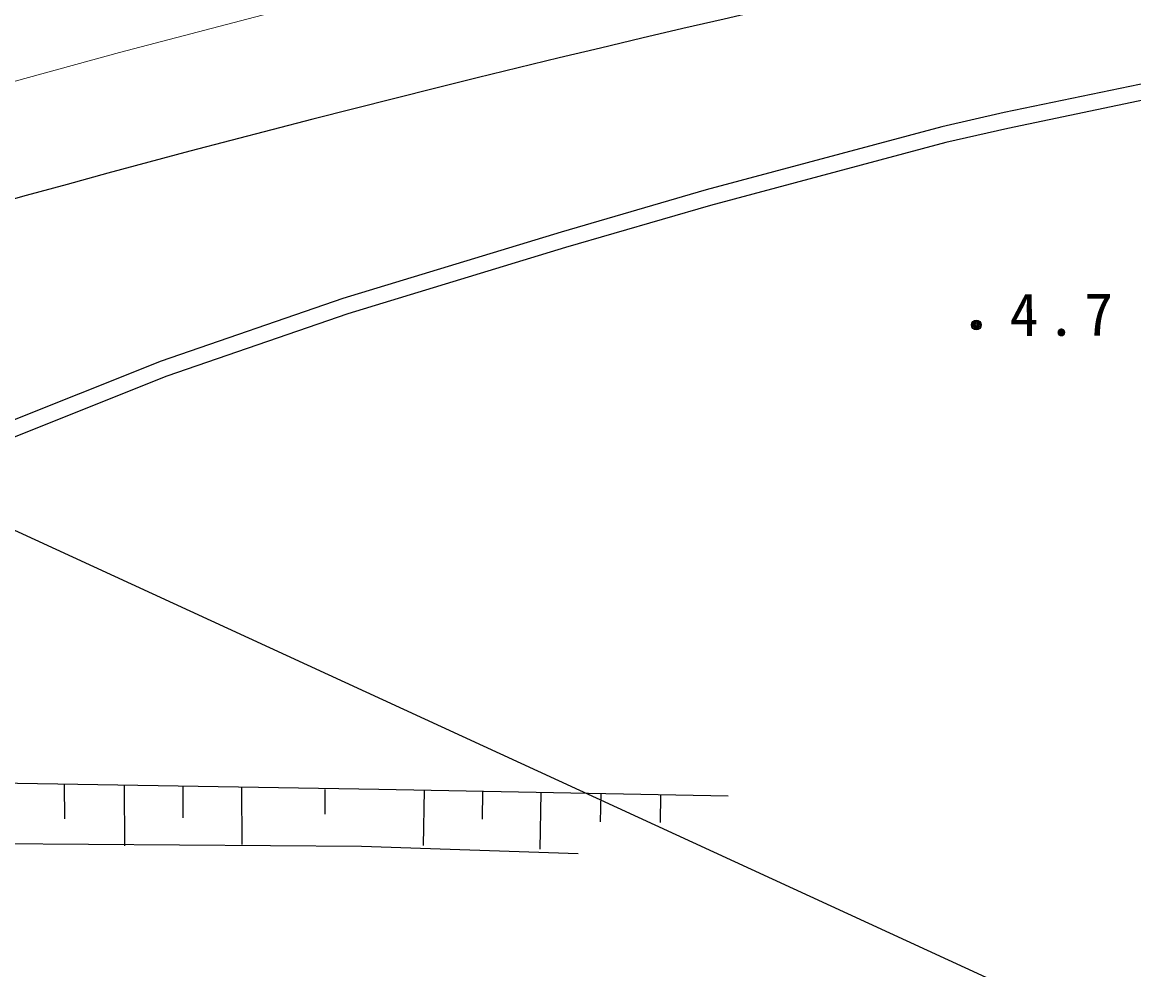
# Model space of a CAD drawing. Units: millimetres, scale not verified. Extents: x 40000 to 680000, y 20000 to 380000.
# Drawn here: x 114520 to 148783, y 240016 to 269224 of the extents above; entities that cross this region are included whole.
import ezdxf

# ---------------------------------------------------------------- set-up
doc = ezdxf.new("R2010")
doc.units = ezdxf.units.MM
doc.header["$LTSCALE"] = 1000
doc.linetypes.add('CHAIN', pattern=[18.5, 12, -1.5, 3.5, -1.5])
for name, color, linetype, lineweight in [('M-BGD', 7, 'Continuous', 25), ('M-BMK', 2, 'CHAIN', 13), ('M-STR-STRC', 7, 'Continuous', 25)]:
    doc.layers.add(name, color=color, linetype=linetype, lineweight=lineweight)
doc.styles.add('ＭＳ ゴシック', font='')
doc.styles.get('ＭＳ ゴシック').set_extended_font_data('MS Gothic')

msp = doc.modelspace()

# ---------------------------------------------------------------- linework, layer by layer
at = {"layer": 'M-BGD'}
for p, q in [((157042, 268992), (144792, 266441)), ((157141, 268502), (144899, 265952)), ((144792, 266441), (142869, 266002)), ((142869, 266002), (135607, 264056)), ((144899, 265952), (142990, 265517)), ((142990, 265517), (135741, 263574)), ((135607, 264056), (131128, 262757)), ((135741, 263574), (131270, 262277)), ((131128, 262757), (124408, 260712)), ((131270, 262277), (124562, 260236)), ((124408, 260712), (118805, 258781)), ((124562, 260236), (118979, 258312)), ((118805, 258781), (106030, 253684)), ((118979, 258312), (106221, 253222)), ((125509, 245575), (108392, 245850)), ((115817, 245731), (115822, 244665)), ((117660, 245701), (117668, 243833)), ((119472, 245672), (119476, 244695)), ((121283, 245643), (121290, 243878)), ((123846, 245568), (123849, 244817)), ((136282, 245366), (125509, 245575)), ((126911, 245548), (126878, 243848)), ((128711, 245513), (128695, 244663)), ((130511, 245478), (130477, 243735)), ((132354, 245442), (132337, 244571)), ((134196, 245406), (134180, 244558)), ((124983, 243817), (108969, 243935)), ((131653, 243587), (124983, 243817))]:
    msp.add_line(p, q, dxfattribs=at)
for centre, radius in [((143930, 259892), 150), ((143928, 259897), 120), ((143928, 259897), 90), ((143927, 259894), 60), ((143927, 259895), 30)]:
    msp.add_circle(centre, radius, dxfattribs=at)
msp.add_arc((249590, -224426), 513860, 96.1483, 110.13542, dxfattribs=at)
at = {"layer": 'M-BMK'}
for p, q in [((117517, 268286), (122351, 269559)), ((112705, 266970), (117517, 268286))]:
    msp.add_line(p, q, dxfattribs=at)
at = {"layer": 'M-STR-STRC'}
msp.add_line((145766, 239077), (102755, 258858), dxfattribs=at)
msp.add_arc((249590, -224426), 506609, 96.1483, 105.59615, dxfattribs=at)

# ---------------------------------------------------------------- texts
at = {"layer": 'M-BGD', "insert": (144954, 259532), "char_height": 1320, "attachment_point": 7, "rotation": 0.184, "style": 'ＭＳ ゴシック'}
msp.add_mtext('\\T1.28;4.7', dxfattribs=at)

doc.saveas('drawing.dxf')
